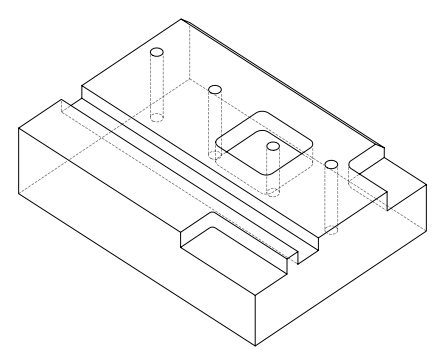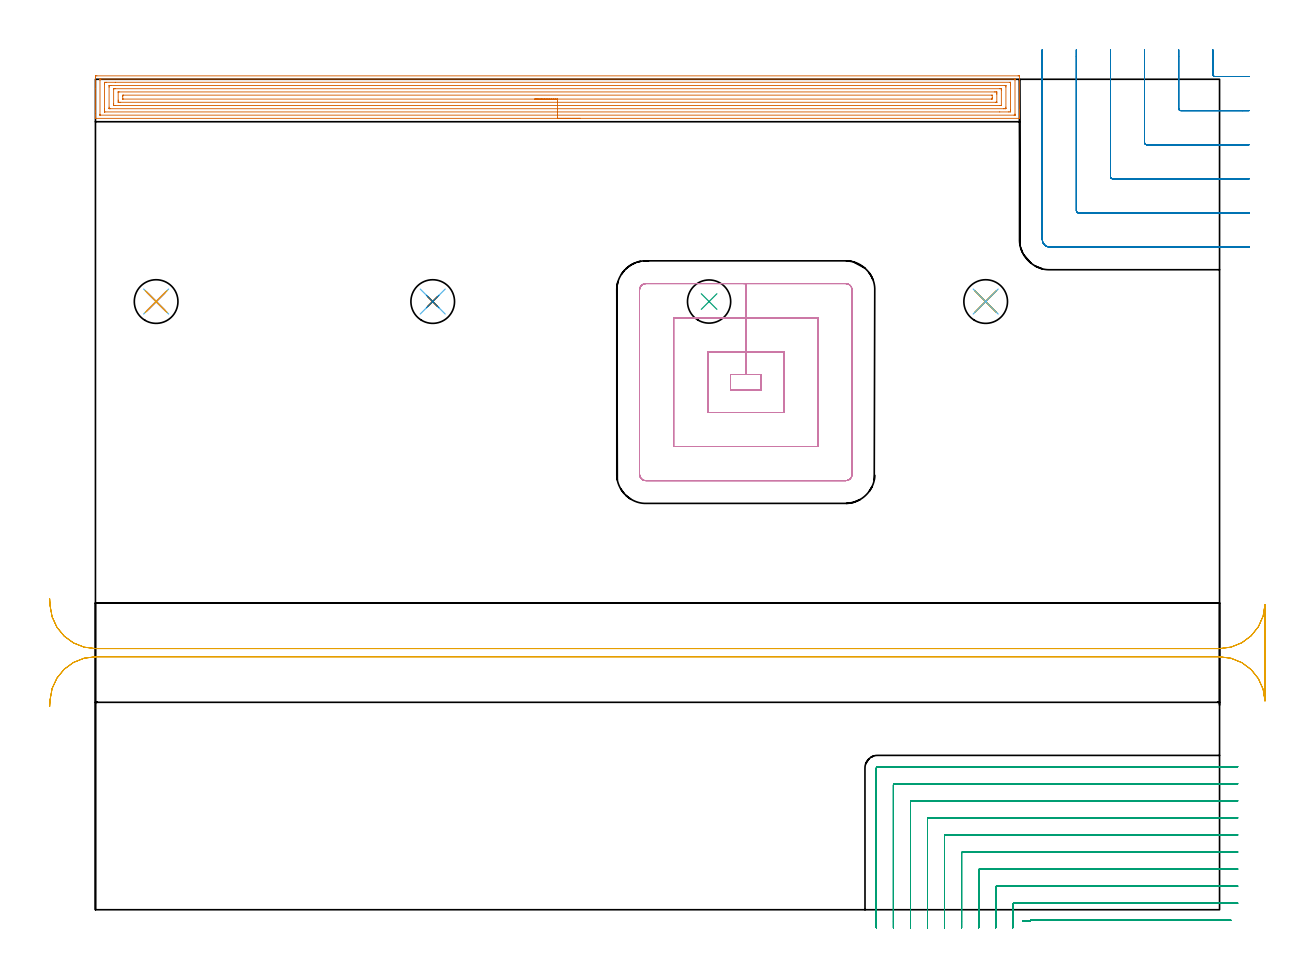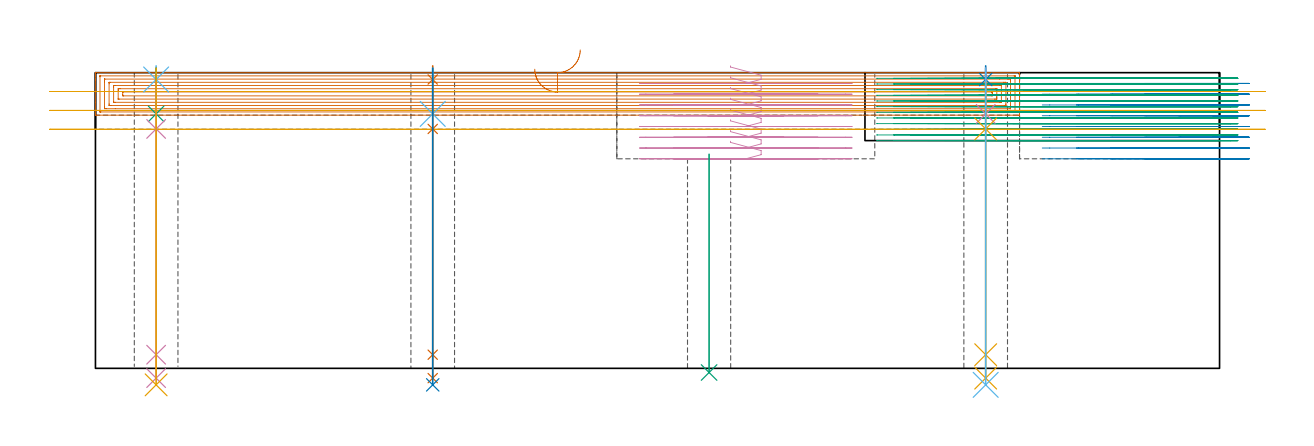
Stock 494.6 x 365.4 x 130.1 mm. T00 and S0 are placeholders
(PLAN: 18 operations, 15 tool changes, 101.8 min)
(1 AREA_MILL | FG_CHAMFER_SURFACE | UGT0205_001 | 23.08 min | 72449 mm3)
(2 MILL_CORNER_NOTCH_RECTANGULAR | CORNER_NOTCH_RECTANGULAR | UGT0201_094 | Follow Part, ap 5, ae 75% | 11.05 min | 276715 mm3)
(3 MILL_CORNER_NOTCH_RECTANGULAR_1 | CORNER_NOTCH_RECTANGULAR_1 | NXT0201_013 | Follow Part, ap 2.5, ae 75% | 42.49 min | 316563 mm3)
(4 MILL_RECTANGULAR_POCKET | POCKET_RECTANGULAR_STRAIGHT | UGT0201_094 | Follow Part, ap 5, ae 75% | 13.76 min | 453732 mm3)
(5 MILL_RECTANGULAR_SLOT | SLOT_RECTANGULAR | UGT0201_019 | Follow Part, ap 10, ae 75% | 7.01 min | 537146 mm3)
(6 SPOT_DRILL | STEP1HOLE | NXT0321_9005460120000 | 0.05 min | 15 mm3)
(7 SPOT_DRILL_1 | STEP1HOLE_1 | NXT0321_9005460120000 | 0.05 min | 293 mm3)
(8 SPOT_DRILL_2 | STEP1HOLE_3 | NXT0321_9005460120000 | 0.05 min | 127 mm3)
(9 DRILL_BLIND_HOLE_INTO_CENTER | STEP1HOLE | NXT0301_092 | 0.08 min | 1708 mm3)
(10 GUN_DRILL_THROUGH_HOLE | STEP1HOLE | UGT0307_009 | 0.65 min | 12892 mm3)
(11 DRILL_TO_ENLARGE_THROUGH_HOLE | STEP1HOLE | UGT0301_259 | 0.56 min | 22893 mm3)
(12 DRILL_BLIND_HOLE_INTO_CENTER_1 | STEP1HOLE_1 | NXT0301_092 | 0.08 min | 1537 mm3)
(13 GUN_DRILL_THROUGH_HOLE_1 | STEP1HOLE_1 | UGT0307_009 | 0.65 min | 13030 mm3)
(14 DRILL_TO_ENLARGE_THROUGH_HOLE_1 | STEP1HOLE_1 | UGT0301_259 | 0.56 min | 22901 mm3)
(15 INDEXABLE_INSERT_DRILL_THROUGH_HOLE_FROM_SOLID | STEP1HOLE_2 | NXT0302_009 | 0.39 min | 26020 mm3)
(16 DRILL_BLIND_HOLE_INTO_CENTER_2 | STEP1HOLE_3 | NXT0301_092 | 0.08 min | 1685 mm3)
(17 GUN_DRILL_THROUGH_HOLE_2 | STEP1HOLE_3 | UGT0307_009 | 0.65 min | 12806 mm3)
(18 DRILL_TO_ENLARGE_THROUGH_HOLE_2 | STEP1HOLE_3 | UGT0301_259 | 0.56 min | 22972 mm3)
(TOOL UGT0205_001 | Chamfer Mill 20 x 3 x 45 deg. | D20 FL50 Z2)
(TOOL UGT0201_094 | End mill 20 mm | D20 FL38 Z4)
(TOOL NXT0201_013 | ENDMILL 10mm | D10 FL30 Z4)
(TOOL UGT0201_019 | End mill 40 mm | D40 FL63 Z6)
(TOOL NXT0321_9005460120000 | NC Spot Drill, 142deg, 12mm, Carbide, Uncoated | D12 PA142 FL30 Z2)
(TOOL NXT0301_092 | Carbide Drill 12.1mm [860.1-1210-061A1-MM 2214] | D12.1 PA140 FL77 Z2)
(TOOL UGT0307_009 | Gun Drill 12 mm | D12 PA130 FL24 Z1)
(TOOL UGT0301_259 | Twist Drill 19.2 mm | D19.2 PA118 FL140 Z2)
(TOOL NXT0302_009 | Index. Insert Drill 19mm [880-D1900L25-05] | D19 PA176 FL95 Z2)
(OP 1 AREA_MILL)
G17 G21 G94 G90
T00 M6
G54
G17 G0 G90 X213.3 Y348.2 S1061 M3
G43 Z140.1 H0
G94 G1 X213.262 Z139.228 F250.
X213.148 Z138.363
X212.959 Z137.512
X212.697 Z136.68
X212.363 Z135.874
X211.96 Z135.1
X211.492 Z134.364
X210.96 Z133.672
X210.371 Z133.029
X209.728 Z132.439
X209.036 Z131.908
X208.3 Z131.44
X207.526 Z131.037
X206.72 Z130.703
X205.888 Z130.441
X205.036 Z130.252
X204.172 Z130.138
X203.3 Z130.1
X0.165
X0.008 Y348.203 Z130.088
X0. Y348.221 Z130.069
Y348.57 Z129.729
Y348.93 Z129.369
Y349.585 Z128.71
Y350.798 Z127.499
Y351.355 Z126.939
Y361.254 Z117.044
Y366.121 Z112.176
X0.003 Y366.4 Z111.898
X0.009 Y366.892 Z111.406
X0.112 Y366.895 Z111.403
X0.612 Y366.9 Z111.4
X405.988
X406.38 Y366.896 Z111.402
X406.59 Y366.892 Z111.406
X406.6 Y366.678 Z111.619
Y351.962 Z126.334
Y351.355 Z126.939
Y350.798 Z127.499
Y350.47 Z127.826
Y349.913 Z128.383
Y349.585 Z128.71
Y348.93 Z129.369
Y348.57 Z129.729
Y348.221 Z130.069
X406.592 Y348.203 Z130.088
X406.435 Y348.2 Z130.1
X203.3
Y349.614 Z128.686
X2.176 Y349.615 Z128.685
X2.079 Y349.616 Z128.684
X2.032 Y349.619 Z128.681
X2.015 Y349.621 Z128.679
X2.01 Y349.631 Z128.669
X2.006 Y349.74 Z128.56
X2.001 Y349.979 Z128.321
Y365.023 Z113.277
X2.006 Y365.417 Z112.883
X2.01 Y365.469 Z112.831
X2.014 Y365.48 Z112.82
X2.021 Y365.482 Z112.818
X2.074 Y365.484 Z112.816
X2.182 Y365.485 Z112.815
X2.397 Y365.486 Z112.814
X404.424 Y365.485 Z112.815
X404.521 Y365.484 Z112.816
X404.568 Y365.481 Z112.819
X404.585 Y365.479 Z112.821
X404.59 Y365.469 Z112.831
X404.594 Y365.36 Z112.94
X404.599 Y365.121 Z113.179
Y350.077 Z128.223
X404.594 Y349.683 Z128.617
X404.59 Y349.631 Z128.669
X404.586 Y349.62 Z128.68
X404.579 Y349.619 Z128.681
X404.526 Y349.616 Z128.684
X404.418 Y349.615 Z128.685
X404.202 Y349.614 Z128.686
X203.3
Y351.028 Z127.272
X4.183 Y351.029 Z127.271
X4.073 Y351.03 Z127.27
X4.034 Y351.033 Z127.267
X4.018 Y351.034 Z127.266
X4.01 Y351.054 Z127.246
X4.005 Y351.174 Z127.126
X4.002 Y351.355 Z126.945
X4. Y351.537 Z126.763
Y352.24 Z126.06
Y363.041 Z115.259
X4.005 Y363.745 Z114.555
X4.009 Y363.918 Z114.382
X4.028 Y364.065 Z114.235
X4.183 Y364.066 Z114.234
X4.747 Y364.071 Z114.229
X8.737 Y364.072 Z114.228
X402.417 Y364.071 Z114.229
X402.527 Y364.07 Z114.23
X402.566 Y364.067 Z114.233
X402.582 Y364.066 Z114.234
X402.59 Y364.046 Z114.254
X402.595 Y363.926 Z114.374
X402.598 Y363.745 Z114.555
X402.6 Y363.563 Z114.737
Y362.86 Z115.44
Y352.059 Z126.241
X402.595 Y351.355 Z126.945
X402.591 Y351.183 Z127.117
X402.572 Y351.035 Z127.265
X402.417 Y351.034 Z127.266
X401.853 Y351.03 Z127.27
X397.872 Y351.028 Z127.272
X203.3
Y352.443 Z125.857
X6.658
X6.107 Y352.445 Z125.855
X6.049 Y352.446 Z125.854
X6.015 Y352.449 Z125.851
X6.01 Y352.489 Z125.811
X6.005 Y352.69 Z125.61
X6. Y353.095 Z125.205
Y361.975 Z116.325
X6.005 Y362.402 Z115.898
X6.01 Y362.615 Z115.685
X6.022 Y362.651 Z115.649
X6.075 Y362.653 Z115.647
X6.175 Y362.656 Z115.644
X6.862 Y362.657 Z115.643
X7.066
X399.942
X400.493 Y362.655 Z115.645
X400.551 Y362.654 Z115.646
X400.585 Y362.651 Z115.649
X400.59 Y362.611 Z115.689
X400.595 Y362.41 Z115.89
X400.6 Y362.005 Z116.295
Y353.125 Z125.175
X400.594 Y352.698 Z125.602
X400.59 Y352.485 Z125.815
X400.578 Y352.449 Z125.851
X400.525 Y352.447 Z125.853
X400.425 Y352.444 Z125.856
X399.738 Y352.443 Z125.857
X399.534
X203.3
Y353.857 Z124.443
X8.648
X8.493 Y353.858 Z124.442
X8.184 Y353.864 Z124.436
X8.009 Y353.869 Z124.431
X8.006 Y353.919 Z124.381
X8.003 Y354.01 Z124.29
X8. Y354.652 Z123.648
Y361.17 Z117.13
X8.001 Y361.21 Z117.09
X8.005 Y361.229 Z117.071
X8.008 Y361.234 Z117.066
X8.03 Y361.236 Z117.064
X8.338 Y361.242 Z117.058
X8.493 Y361.243 Z117.057
X8.648
X397.952
X398.107 Y361.242 Z117.058
X398.416 Y361.236 Z117.064
X398.591 Y361.231 Z117.069
X398.594 Y361.181 Z117.119
X398.597 Y361.09 Z117.21
X398.6 Y360.448 Z117.852
Y353.93 Z124.37
X398.598 Y353.89 Z124.41
X398.595 Y353.871 Z124.429
X398.592 Y353.866 Z124.434
X398.57 Y353.864 Z124.436
X398.262 Y353.858 Z124.442
X398.107 Y353.857 Z124.443
X397.952
X203.3
Y355.271 Z123.029
X10.947 Y355.272 Z123.028
X10.434 Y355.274 Z123.026
X10.047 Y355.278 Z123.022
X10.01 Y355.282 Z123.018
X10.004 Y355.321 Z122.979
X10.001 Y355.78 Z122.52
X10. Y356.21 Z122.09
X10.002 Y359.748 Z118.552
X10.007 Y359.81 Z118.49
X10.01 Y359.823 Z118.477
X10.018 Y359.825 Z118.475
X10.049 Y359.827 Z118.473
X10.177 Y359.828 Z118.472
X10.434 Y359.829 Z118.471
X395.653
X396.166 Y359.826 Z118.474
X396.553 Y359.822 Z118.478
X396.59 Y359.818 Z118.482
X396.596 Y359.779 Z118.521
X396.599 Y359.32 Z118.98
X396.6 Y358.89 Z119.41
X396.598 Y355.352 Z122.948
X396.593 Y355.29 Z123.01
X396.59 Y355.277 Z123.023
X396.582 Y355.275 Z123.025
X396.551 Y355.273 Z123.027
X396.423 Y355.272 Z123.028
X396.166 Y355.271 Z123.029
X203.3
Y356.685 Z121.615
X12.199 Y356.686 Z121.614
X12.022 Y356.692 Z121.608
X12.004 Y356.748 Z121.552
X12.001 Y356.769 Z121.531
X12. Y357.767 Z120.533
X12.003 Y357.985 Z120.315
X12.011 Y358.408 Z119.892
X12.219 Y358.414 Z119.886
X12.24 Y358.415 Z119.885
X394.401 Y358.414 Z119.886
X394.578 Y358.408 Z119.892
X394.596 Y358.352 Z119.948
X394.599 Y358.331 Z119.969
X394.6 Y357.333 Z120.967
X394.597 Y357.115 Z121.185
X394.589 Y356.692 Z121.608
X394.381 Y356.686 Z121.614
X394.36 Y356.685 Z121.615
X203.3
X202.428 Z121.653
X201.564 Z121.767
X200.712 Z121.955
X199.88 Z122.218
X199.074 Z122.552
X198.3 Z122.954
X197.564 Z123.423
X196.872 Z123.954
X196.229 Z124.544
X195.64 Z125.187
X195.108 Z125.879
X194.64 Z126.615
X194.237 Z127.388
X193.903 Z128.194
X193.641 Z129.026
X193.452 Z129.878
X193.338 Z130.743
X193.3 Z131.615
G0 Z140.1
M5
M2
(OP 2 MILL_CORNER_NOTCH_RECTANGULAR)
G17 G21 G94 G90
T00 M6
G54
G17 G0 G90 X491.6 Y378.4 S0 M3
G43 Z140.1 H0
Z125.362
G94 G1 Y375.4 F250.
Y367.594 F500.
G3 X492.594 Y366.6 R1.
G1 X504.528
X507.528 F250.
G0 Z140.1
X476.6 Y378.4
Z125.362
G1 Y375.4
Y352.594 F500.
G3 X477.594 Y351.6 R1.
G1 X504.6
X507.6 F250.
G0 Z140.1
X461.6 Y378.4
Z125.362
G1 Y375.4
Y337.594 F500.
G3 X462.594 Y336.6 R1.
G1 X504.6
X507.6 F250.
G0 Z140.1
X446.6 Y378.4
Z125.362
G1 Y375.4
Y322.595 F500.
G3 X447.595 Y321.6 R1.
G1 X504.6
X507.6 F250.
G0 Z140.1
X431.6 Y378.4
Z125.362
G1 Y375.4
Y307.595 F500.
G3 X432.595 Y306.6 R1.
G1 X504.6
X507.6 F250.
G0 Z140.1
X416.6 Y378.4
Z125.362
G1 Y375.4
Y294.9 F500.
G3 X419.9 Y291.6 R3.3
G1 X504.6
X507.6 F250.
G0 Z140.1
X491.6 Y378.4
Z120.625
G1 Y375.4
Y367.594 F500.
G3 X492.594 Y366.6 R1.
G1 X504.528
X507.528 F250.
G0 Z140.1
X476.6 Y378.4
Z120.625
G1 Y375.4
Y352.594 F500.
G3 X477.594 Y351.6 R1.
G1 X504.6
X507.6 F250.
G0 Z140.1
X461.6 Y378.4
Z120.625
G1 Y375.4
Y337.594 F500.
G3 X462.594 Y336.6 R1.
G1 X504.6
X507.6 F250.
G0 Z140.1
X446.6 Y378.4
Z120.625
G1 Y375.4
Y322.595 F500.
G3 X447.595 Y321.6 R1.
G1 X504.6
X507.6 F250.
G0 Z140.1
X431.6 Y378.4
Z120.625
G1 Y375.4
Y307.595 F500.
G3 X432.595 Y306.6 R1.
G1 X504.6
X507.6 F250.
G0 Z140.1
X416.6 Y378.4
Z120.625
G1 Y375.4
Y294.9 F500.
G3 X419.9 Y291.6 R3.3
G1 X504.6
X507.6 F250.
G0 Z140.1
X491.6 Y378.4
Z115.887
G1 Y375.4
Y367.594 F500.
G3 X492.594 Y366.6 R1.
G1 X504.528
X507.528 F250.
G0 Z140.1
X476.6 Y378.4
Z115.887
G1 Y375.4
Y352.594 F500.
G3 X477.594 Y351.6 R1.
G1 X504.6
X507.6 F250.
G0 Z140.1
X461.6 Y378.4
Z115.887
G1 Y375.4
Y337.594 F500.
G3 X462.594 Y336.6 R1.
G1 X504.6
X507.6 F250.
G0 Z140.1
X446.6 Y378.4
Z115.887
G1 Y375.4
Y322.595 F500.
G3 X447.595 Y321.6 R1.
G1 X504.6
X507.6 F250.
G0 Z140.1
X431.6 Y378.4
Z115.887
G1 Y375.4
Y307.595 F500.
G3 X432.595 Y306.6 R1.
G1 X504.6
X507.6 F250.
G0 Z140.1
X416.6 Y378.4
Z115.887
G1 Y375.4
Y294.9 F500.
G3 X419.9 Y291.6 R3.3
G1 X504.6
X507.6 F250.
G0 Z140.1
X491.6 Y378.4
Z111.15
G1 Y375.4
Y367.593 F500.
G3 X492.593 Y366.6 R1.
G1 X504.528
X507.528 F250.
G0 Z140.1
X476.6 Y378.4
Z111.15
G1 Y375.4
Y352.594 F500.
G3 X477.594 Y351.6 R1.
G1 X504.6
X507.6 F250.
G0 Z140.1
X461.6 Y378.4
Z111.15
G1 Y375.4
Y337.594 F500.
G3 X462.594 Y336.6 R1.
G1 X504.6
X507.6 F250.
G0 Z140.1
X446.6 Y378.4
Z111.15
G1 Y375.4
Y322.595 F500.
G3 X447.595 Y321.6 R1.
G1 X504.6
X507.6 F250.
G0 Z140.1
X431.6 Y378.4
Z111.15
G1 Y375.4
Y307.595 F500.
G3 X432.595 Y306.6 R1.
G1 X504.6
X507.6 F250.
G0 Z140.1
X416.6 Y378.4
Z111.15
G1 Y375.4
Y294.9 F500.
G3 X419.9 Y291.6 R3.3
G1 X504.6
X507.6 F250.
G0 Z140.1
X491.6 Y378.4
Z106.412
G1 Y375.4
Y367.593 F500.
G3 X492.593 Y366.6 R1.
G1 X504.528
X507.528 F250.
G0 Z140.1
X476.6 Y378.4
Z106.412
G1 Y375.4
Y352.594 F500.
G3 X477.594 Y351.6 R1.
G1 X504.6
X507.6 F250.
G0 Z140.1
X461.6 Y378.4
Z106.412
G1 Y375.4
Y337.594 F500.
G3 X462.594 Y336.6 R1.
G1 X504.6
X507.6 F250.
G0 Z140.1
X446.6 Y378.4
Z106.412
G1 Y375.4
Y322.595 F500.
G3 X447.595 Y321.6 R1.
G1 X504.6
X507.6 F250.
G0 Z140.1
X431.6 Y378.4
Z106.412
G1 Y375.4
Y307.595 F500.
G3 X432.595 Y306.6 R1.
G1 X504.6
X507.6 F250.
G0 Z140.1
X416.6 Y378.4
Z106.412
G1 Y375.4
Y294.9 F500.
G3 X419.9 Y291.6 R3.3
G1 X504.6
X507.6 F250.
G0 Z140.1
X491.6 Y378.4
Z101.675
G1 Y375.4
Y367.593 F500.
G3 X492.593 Y366.6 R1.
G1 X504.528
X507.528 F250.
G0 Z140.1
X476.6 Y378.4
Z101.675
G1 Y375.4
Y352.594 F500.
G3 X477.594 Y351.6 R1.
G1 X504.6
X507.6 F250.
G0 Z140.1
X461.6 Y378.4
Z101.675
G1 Y375.4
Y337.594 F500.
G3 X462.594 Y336.6 R1.
G1 X504.6
X507.6 F250.
G0 Z140.1
X446.6 Y378.4
Z101.675
G1 Y375.4
Y322.595 F500.
G3 X447.595 Y321.6 R1.
G1 X504.6
X507.6 F250.
G0 Z140.1
X431.6 Y378.4
Z101.675
G1 Y375.4
Y307.595 F500.
G3 X432.595 Y306.6 R1.
G1 X504.6
X507.6 F250.
G0 Z140.1
X416.6 Y378.4
Z101.675
G1 Y375.4
Y294.9 F500.
G3 X419.9 Y291.6 R3.3
G1 X504.6
X507.6 F250.
G0 Z140.1
X491.6 Y378.4
Z96.937
G1 Y375.4
Y367.593 F500.
G3 X492.593 Y366.6 R1.
G1 X504.528
X507.528 F250.
G0 Z140.1
X476.6 Y378.4
Z96.937
G1 Y375.4
Y352.594 F500.
G3 X477.594 Y351.6 R1.
G1 X504.6
X507.6 F250.
G0 Z140.1
X461.6 Y378.4
Z96.937
G1 Y375.4
Y337.594 F500.
G3 X462.594 Y336.6 R1.
G1 X504.6
X507.6 F250.
G0 Z140.1
X446.6 Y378.4
Z96.937
G1 Y375.4
Y322.595 F500.
G3 X447.595 Y321.6 R1.
G1 X504.6
X507.6 F250.
G0 Z140.1
X431.6 Y378.4
Z96.937
G1 Y375.4
Y307.595 F500.
G3 X432.595 Y306.6 R1.
G1 X504.6
X507.6 F250.
G0 Z140.1
X416.6 Y378.4
Z96.937
G1 Y375.4
Y294.9 F500.
G3 X419.9 Y291.6 R3.3
G1 X504.6
X507.6 F250.
G0 Z140.1
X491.6 Y378.4
Z92.2
G1 Y375.4
Y367.593 F500.
G3 X492.593 Y366.6 R1.
G1 X504.528
X507.528 F250.
G0 Z140.1
X476.6 Y378.4
Z92.2
G1 Y375.4
Y352.594 F500.
G3 X477.594 Y351.6 R1.
G1 X504.6
X507.6 F250.
G0 Z140.1
X461.6 Y378.4
Z92.2
G1 Y375.4
Y337.594 F500.
G3 X462.594 Y336.6 R1.
G1 X504.6
X507.6 F250.
G0 Z140.1
X446.6 Y378.4
Z92.2
G1 Y375.4
Y322.595 F500.
G3 X447.595 Y321.6 R1.
G1 X504.6
X507.6 F250.
G0 Z140.1
X431.6 Y378.4
Z92.2
G1 Y375.4
Y307.595 F500.
G3 X432.595 Y306.6 R1.
G1 X504.6
X507.6 F250.
G0 Z140.1
X416.6 Y378.4
Z92.2
G1 Y375.4
Y294.9 F500.
G3 X419.9 Y291.6 R3.3
G1 X504.6
X507.6 F250.
G0 Z140.1
M5
M2
(OP 3 MILL_CORNER_NOTCH_RECTANGULAR_1)
G17 G21 G94 G90
T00 M6
G54
G17 G0 G90 X499.56 Y-4.6 S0 M3
G43 Z140.1 H0
Z127.608
G94 G1 X496.56 F250.
X411.594 F500.
G3 X411.11 Y-5. R0.5
G1 X408.11 F250.
G0 Z140.1
X502.6 Y2.9
Z127.608
G1 X499.6
X404.094 F500.
G3 X403.6 Y2.406 R0.5
G1 Y-5.
Y-8. F250.
G0 Z140.1
X502.6 Y10.4
Z127.608
G1 X499.6
X396.595 F500.
G3 X396.1 Y9.905 R0.5
G1 Y-5.
Y-8. F250.
G0 Z140.1
X502.6 Y17.9
Z127.608
G1 X499.6
X389.095 F500.
G3 X388.6 Y17.405 R0.5
G1 Y-5.
Y-8. F250.
G0 Z140.1
X502.6 Y25.4
Z127.608
G1 X499.6
X381.595 F500.
G3 X381.1 Y24.905 R0.5
G1 Y-5.
Y-8. F250.
G0 Z140.1
X502.6 Y32.9
Z127.608
G1 X499.6
X374.096 F500.
G3 X373.6 Y32.404 R0.5
G1 Y-5.
Y-8. F250.
G0 Z140.1
X502.6 Y40.4
Z127.608
G1 X499.6
X366.596 F500.
G3 X366.1 Y39.904 R0.5
G1 Y-5.
Y-8. F250.
G0 Z140.1
X502.6 Y47.9
Z127.608
G1 X499.6
X359.096 F500.
G3 X358.6 Y47.404 R0.5
G1 Y-5.
Y-8. F250.
G0 Z140.1
X502.6 Y55.4
Z127.608
G1 X499.6
X351.596 F500.
G3 X351.1 Y54.904 R0.5
G1 Y-5.
Y-8. F250.
G0 Z140.1
X502.6 Y62.9
Z127.608
G1 X499.6
X344.1 F500.
G3 X343.6 Y62.4 R0.5
G1 Y-5.
Y-8. F250.
G0 Z140.1
X499.56 Y-4.6
Z125.117
G1 X496.56
X411.594 F500.
G3 X411.11 Y-5. R0.5
G1 X408.11 F250.
G0 Z140.1
X502.6 Y2.9
Z125.117
G1 X499.6
X404.094 F500.
G3 X403.6 Y2.406 R0.5
G1 Y-5.
Y-8. F250.
G0 Z140.1
X502.6 Y10.4
Z125.117
G1 X499.6
X396.595 F500.
G3 X396.1 Y9.905 R0.5
G1 Y-5.
Y-8. F250.
G0 Z140.1
X502.6 Y17.9
Z125.117
G1 X499.6
X389.095 F500.
G3 X388.6 Y17.405 R0.5
G1 Y-5.
Y-8. F250.
G0 Z140.1
X502.6 Y25.4
Z125.117
G1 X499.6
X381.595 F500.
G3 X381.1 Y24.905 R0.5
G1 Y-5.
Y-8. F250.
G0 Z140.1
X502.6 Y32.9
Z125.117
G1 X499.6
X374.096 F500.
G3 X373.6 Y32.404 R0.5
G1 Y-5.
Y-8. F250.
G0 Z140.1
X502.6 Y40.4
Z125.117
G1 X499.6
X366.596 F500.
G3 X366.1 Y39.904 R0.5
G1 Y-5.
Y-8. F250.
G0 Z140.1
X502.6 Y47.9
Z125.117
G1 X499.6
X359.096 F500.
G3 X358.6 Y47.404 R0.5
G1 Y-5.
Y-8. F250.
G0 Z140.1
X502.6 Y55.4
Z125.117
G1 X499.6
X351.596 F500.
G3 X351.1 Y54.904 R0.5
G1 Y-5.
Y-8. F250.
G0 Z140.1
X502.6 Y62.9
Z125.117
G1 X499.6
X344.1 F500.
G3 X343.6 Y62.4 R0.5
G1 Y-5.
Y-8. F250.
G0 Z140.1
X499.56 Y-4.6
Z122.625
G1 X496.56
X411.594 F500.
G3 X411.11 Y-5. R0.5
G1 X408.11 F250.
G0 Z140.1
X502.6 Y2.9
Z122.625
G1 X499.6
X404.094 F500.
G3 X403.6 Y2.405 R0.5
G1 Y-5.
Y-8. F250.
G0 Z140.1
X502.6 Y10.4
Z122.625
G1 X499.6
X396.595 F500.
G3 X396.1 Y9.905 R0.5
G1 Y-5.
Y-8. F250.
G0 Z140.1
X502.6 Y17.9
Z122.625
G1 X499.6
X389.095 F500.
G3 X388.6 Y17.405 R0.5
G1 Y-5.
Y-8. F250.
G0 Z140.1
X502.6 Y25.4
Z122.625
G1 X499.6
X381.595 F500.
G3 X381.1 Y24.905 R0.5
G1 Y-5.
Y-8. F250.
G0 Z140.1
X502.6 Y32.9
Z122.625
G1 X499.6
X374.096 F500.
G3 X373.6 Y32.404 R0.5
G1 Y-5.
Y-8. F250.
G0 Z140.1
X502.6 Y40.4
Z122.625
G1 X499.6
X366.596 F500.
G3 X366.1 Y39.904 R0.5
G1 Y-5.
Y-8. F250.
G0 Z140.1
X502.6 Y47.9
Z122.625
G1 X499.6
X359.096 F500.
G3 X358.6 Y47.404 R0.5
G1 Y-5.
Y-8. F250.
G0 Z140.1
X502.6 Y55.4
Z122.625
G1 X499.6
X351.596 F500.
G3 X351.1 Y54.904 R0.5
G1 Y-5.
Y-8. F250.
G0 Z140.1
X502.6 Y62.9
Z122.625
G1 X499.6
X344.1 F500.
G3 X343.6 Y62.4 R0.5
G1 Y-5.
Y-8. F250.
G0 Z140.1
X499.56 Y-4.6
Z120.133
G1 X496.56
X411.594 F500.
G3 X411.11 Y-5. R0.5
G1 X408.11 F250.
G0 Z140.1
X502.6 Y2.9
Z120.133
G1 X499.6
X404.095 F500.
G3 X403.6 Y2.405 R0.5
G1 Y-5.
Y-8. F250.
G0 Z140.1
X502.6 Y10.4
Z120.133
G1 X499.6
X396.595 F500.
G3 X396.1 Y9.905 R0.5
G1 Y-5.
Y-8. F250.
G0 Z140.1
X502.6 Y17.9
Z120.133
G1 X499.6
X389.095 F500.
G3 X388.6 Y17.405 R0.5
G1 Y-5.
Y-8. F250.
G0 Z140.1
X502.6 Y25.4
Z120.133
G1 X499.6
X381.595 F500.
G3 X381.1 Y24.905 R0.5
G1 Y-5.
Y-8. F250.
G0 Z140.1
X502.6 Y32.9
Z120.133
G1 X499.6
X374.096 F500.
G3 X373.6 Y32.404 R0.5
G1 Y-5.
Y-8. F250.
G0 Z140.1
X502.6 Y40.4
Z120.133
G1 X499.6
X366.596 F500.
G3 X366.1 Y39.904 R0.5
G1 Y-5.
Y-8. F250.
G0 Z140.1
X502.6 Y47.9
Z120.133
G1 X499.6
X359.096 F500.
G3 X358.6 Y47.404 R0.5
G1 Y-5.
Y-8. F250.
G0 Z140.1
X502.6 Y55.4
Z120.133
G1 X499.6
X351.596 F500.
G3 X351.1 Y54.904 R0.5
G1 Y-5.
Y-8. F250.
G0 Z140.1
X502.6 Y62.9
Z120.133
G1 X499.6
X344.1 F500.
G3 X343.6 Y62.4 R0.5
G1 Y-5.
Y-8. F250.
G0 Z140.1
X499.56 Y-4.6
Z117.642
G1 X496.56
X411.594 F500.
G3 X411.11 Y-5. R0.5
G1 X408.11 F250.
G0 Z140.1
X502.6 Y2.9
Z117.642
G1 X499.6
X404.095 F500.
G3 X403.6 Y2.405 R0.5
G1 Y-5.
Y-8. F250.
G0 Z140.1
X502.6 Y10.4
Z117.642
G1 X499.6
X396.595 F500.
G3 X396.1 Y9.905 R0.5
G1 Y-5.
Y-8. F250.
G0 Z140.1
X502.6 Y17.9
Z117.642
G1 X499.6
X389.095 F500.
G3 X388.6 Y17.405 R0.5
G1 Y-5.
Y-8. F250.
G0 Z140.1
X502.6 Y25.4
Z117.642
G1 X499.6
X381.595 F500.
G3 X381.1 Y24.905 R0.5
G1 Y-5.
Y-8. F250.
G0 Z140.1
X502.6 Y32.9
Z117.642
G1 X499.6
X374.096 F500.
G3 X373.6 Y32.404 R0.5
G1 Y-5.
Y-8. F250.
G0 Z140.1
X502.6 Y40.4
Z117.642
G1 X499.6
X366.596 F500.
G3 X366.1 Y39.904 R0.5
G1 Y-5.
Y-8. F250.
G0 Z140.1
X502.6 Y47.9
Z117.642
G1 X499.6
X359.096 F500.
G3 X358.6 Y47.404 R0.5
G1 Y-5.
Y-8. F250.
G0 Z140.1
X502.6 Y55.4
Z117.642
G1 X499.6
X351.596 F500.
G3 X351.1 Y54.904 R0.5
G1 Y-5.
Y-8. F250.
G0 Z140.1
X502.6 Y62.9
Z117.642
G1 X499.6
X344.1 F500.
G3 X343.6 Y62.4 R0.5
G1 Y-5.
Y-8. F250.
G0 Z140.1
X499.56 Y-4.6
Z115.15
G1 X496.56
X411.594 F500.
G3 X411.11 Y-5. R0.5
G1 X408.11 F250.
G0 Z140.1
X502.6 Y2.9
Z115.15
G1 X499.6
X404.095 F500.
G3 X403.6 Y2.405 R0.5
G1 Y-5.
Y-8. F250.
G0 Z140.1
X502.6 Y10.4
Z115.15
G1 X499.6
X396.595 F500.
G3 X396.1 Y9.905 R0.5
G1 Y-5.
Y-8. F250.
G0 Z140.1
X502.6 Y17.9
Z115.15
G1 X499.6
X389.095 F500.
G3 X388.6 Y17.405 R0.5
G1 Y-5.
Y-8. F250.
G0 Z140.1
X502.6 Y25.4
Z115.15
G1 X499.6
X381.595 F500.
G3 X381.1 Y24.905 R0.5
G1 Y-5.
Y-8. F250.
G0 Z140.1
X502.6 Y32.9
Z115.15
G1 X499.6
X374.096 F500.
G3 X373.6 Y32.404 R0.5
G1 Y-5.
Y-8. F250.
G0 Z140.1
X502.6 Y40.4
Z115.15
G1 X499.6
X366.596 F500.
G3 X366.1 Y39.904 R0.5
G1 Y-5.
Y-8. F250.
G0 Z140.1
X502.6 Y47.9
Z115.15
G1 X499.6
X359.096 F500.
G3 X358.6 Y47.404 R0.5
G1 Y-5.
Y-8. F250.
G0 Z140.1
X502.6 Y55.4
Z115.15
G1 X499.6
X351.596 F500.
G3 X351.1 Y54.904 R0.5
G1 Y-5.
Y-8. F250.
G0 Z140.1
X502.6 Y62.9
Z115.15
G1 X499.6
X344.1 F500.
G3 X343.6 Y62.4 R0.5
G1 Y-5.
Y-8. F250.
G0 Z140.1
X499.56 Y-4.6
Z112.658
G1 X496.56
X411.594 F500.
G3 X411.11 Y-5. R0.5
G1 X408.11 F250.
G0 Z140.1
X502.6 Y2.9
Z112.658
G1 X499.6
X404.095 F500.
G3 X403.6 Y2.405 R0.5
G1 Y-5.
Y-8. F250.
G0 Z140.1
X502.6 Y10.4
Z112.658
G1 X499.6
X396.595 F500.
G3 X396.1 Y9.905 R0.5
G1 Y-5.
Y-8. F250.
G0 Z140.1
X502.6 Y17.9
Z112.658
G1 X499.6
X389.095 F500.
G3 X388.6 Y17.405 R0.5
G1 Y-5.
Y-8. F250.
G0 Z140.1
X502.6 Y25.4
Z112.658
G1 X499.6
X381.595 F500.
G3 X381.1 Y24.905 R0.5
G1 Y-5.
Y-8. F250.
G0 Z140.1
X502.6 Y32.9
Z112.658
G1 X499.6
X374.096 F500.
G3 X373.6 Y32.404 R0.5
G1 Y-5.
Y-8. F250.
G0 Z140.1
X502.6 Y40.4
Z112.658
G1 X499.6
X366.596 F500.
G3 X366.1 Y39.904 R0.5
G1 Y-5.
Y-8. F250.
G0 Z140.1
X502.6 Y47.9
Z112.658
G1 X499.6
X359.096 F500.
G3 X358.6 Y47.404 R0.5
G1 Y-5.
Y-8. F250.
G0 Z140.1
X502.6 Y55.4
Z112.658
G1 X499.6
X351.596 F500.
G3 X351.1 Y54.904 R0.5
G1 Y-5.
Y-8. F250.
G0 Z140.1
X502.6 Y62.9
Z112.658
G1 X499.6
X344.1 F500.
G3 X343.6 Y62.4 R0.5
G1 Y-5.
Y-8. F250.
G0 Z140.1
X499.56 Y-4.6
Z110.167
G1 X496.56
X411.594 F500.
G3 X411.11 Y-5. R0.5
G1 X408.11 F250.
G0 Z140.1
X502.6 Y2.9
Z110.167
G1 X499.6
X404.095 F500.
G3 X403.6 Y2.406 R0.5
G1 Y-5.
Y-8. F250.
G0 Z140.1
X502.6 Y10.4
Z110.167
G1 X499.6
X396.595 F500.
G3 X396.1 Y9.905 R0.5
G1 Y-5.
Y-8. F250.
G0 Z140.1
X502.6 Y17.9
Z110.167
G1 X499.6
X389.095 F500.
G3 X388.6 Y17.405 R0.5
G1 Y-5.
Y-8. F250.
G0 Z140.1
X502.6 Y25.4
Z110.167
G1 X499.6
X381.595 F500.
G3 X381.1 Y24.905 R0.5
G1 Y-5.
Y-8. F250.
G0 Z140.1
X502.6 Y32.9
Z110.167
G1 X499.6
X374.096 F500.
G3 X373.6 Y32.404 R0.5
G1 Y-5.
Y-8. F250.
G0 Z140.1
X502.6 Y40.4
Z110.167
G1 X499.6
X366.596 F500.
G3 X366.1 Y39.904 R0.5
G1 Y-5.
Y-8. F250.
G0 Z140.1
X502.6 Y47.9
Z110.167
G1 X499.6
X359.096 F500.
G3 X358.6 Y47.404 R0.5
G1 Y-5.
Y-8. F250.
G0 Z140.1
X502.6 Y55.4
Z110.167
G1 X499.6
X351.596 F500.
G3 X351.1 Y54.904 R0.5
G1 Y-5.
Y-8. F250.
G0 Z140.1
X502.6 Y62.9
Z110.167
G1 X499.6
X344.1 F500.
G3 X343.6 Y62.4 R0.5
G1 Y-5.
Y-8. F250.
G0 Z140.1
X499.56 Y-4.6
Z107.675
G1 X496.56
X411.594 F500.
G3 X411.11 Y-5. R0.5
G1 X408.11 F250.
G0 Z140.1
X502.6 Y2.9
Z107.675
G1 X499.6
X404.095 F500.
G3 X403.6 Y2.406 R0.5
G1 Y-5.
Y-8. F250.
G0 Z140.1
X502.6 Y10.4
Z107.675
G1 X499.6
X396.595 F500.
G3 X396.1 Y9.905 R0.5
G1 Y-5.
Y-8. F250.
G0 Z140.1
X502.6 Y17.9
Z107.675
G1 X499.6
X389.095 F500.
G3 X388.6 Y17.405 R0.5
G1 Y-5.
Y-8. F250.
G0 Z140.1
X502.6 Y25.4
Z107.675
G1 X499.6
X381.595 F500.
G3 X381.1 Y24.905 R0.5
G1 Y-5.
Y-8. F250.
G0 Z140.1
X502.6 Y32.9
Z107.675
G1 X499.6
X374.096 F500.
G3 X373.6 Y32.404 R0.5
G1 Y-5.
Y-8. F250.
G0 Z140.1
X502.6 Y40.4
Z107.675
G1 X499.6
X366.596 F500.
G3 X366.1 Y39.904 R0.5
G1 Y-5.
Y-8. F250.
G0 Z140.1
X502.6 Y47.9
Z107.675
G1 X499.6
X359.096 F500.
G3 X358.6 Y47.404 R0.5
G1 Y-5.
Y-8. F250.
G0 Z140.1
X502.6 Y55.4
Z107.675
G1 X499.6
X351.596 F500.
G3 X351.1 Y54.904 R0.5
G1 Y-5.
Y-8. F250.
G0 Z140.1
X502.6 Y62.9
Z107.675
G1 X499.6
X344.1 F500.
G3 X343.6 Y62.4 R0.5
G1 Y-5.
Y-8. F250.
G0 Z140.1
X499.56 Y-4.6
Z105.183
G1 X496.56
X411.594 F500.
G3 X411.11 Y-5. R0.5
G1 X408.11 F250.
G0 Z140.1
X502.6 Y2.9
Z105.183
G1 X499.6
X404.095 F500.
G3 X403.6 Y2.406 R0.5
G1 Y-5.
Y-8. F250.
G0 Z140.1
X502.6 Y10.4
Z105.183
G1 X499.6
X396.595 F500.
G3 X396.1 Y9.905 R0.5
G1 Y-5.
Y-8. F250.
G0 Z140.1
X502.6 Y17.9
Z105.183
G1 X499.6
X389.095 F500.
G3 X388.6 Y17.405 R0.5
G1 Y-5.
Y-8. F250.
G0 Z140.1
X502.6 Y25.4
Z105.183
G1 X499.6
X381.595 F500.
G3 X381.1 Y24.905 R0.5
G1 Y-5.
Y-8. F250.
G0 Z140.1
X502.6 Y32.9
Z105.183
G1 X499.6
X374.096 F500.
G3 X373.6 Y32.404 R0.5
G1 Y-5.
Y-8. F250.
G0 Z140.1
X502.6 Y40.4
Z105.183
G1 X499.6
X366.596 F500.
G3 X366.1 Y39.904 R0.5
G1 Y-5.
Y-8. F250.
G0 Z140.1
X502.6 Y47.9
Z105.183
G1 X499.6
X359.096 F500.
G3 X358.6 Y47.404 R0.5
G1 Y-5.
Y-8. F250.
G0 Z140.1
X502.6 Y55.4
Z105.183
G1 X499.6
X351.596 F500.
G3 X351.1 Y54.904 R0.5
G1 Y-5.
Y-8. F250.
G0 Z140.1
X502.6 Y62.9
Z105.183
G1 X499.6
X344.1 F500.
G3 X343.6 Y62.4 R0.5
G1 Y-5.
Y-8. F250.
G0 Z140.1
X499.56 Y-4.6
Z102.692
G1 X496.56
X411.594 F500.
G3 X411.11 Y-5. R0.5
G1 X408.11 F250.
G0 Z140.1
X502.6 Y2.9
Z102.692
G1 X499.6
X404.095 F500.
G3 X403.6 Y2.406 R0.5
G1 Y-5.
Y-8. F250.
G0 Z140.1
X502.6 Y10.4
Z102.692
G1 X499.6
X396.595 F500.
G3 X396.1 Y9.905 R0.5
G1 Y-5.
Y-8. F250.
G0 Z140.1
X502.6 Y17.9
Z102.692
G1 X499.6
X389.095 F500.
G3 X388.6 Y17.405 R0.5
G1 Y-5.
Y-8. F250.
G0 Z140.1
X502.6 Y25.4
Z102.692
G1 X499.6
X381.595 F500.
G3 X381.1 Y24.905 R0.5
G1 Y-5.
Y-8. F250.
G0 Z140.1
X502.6 Y32.9
Z102.692
G1 X499.6
X374.096 F500.
G3 X373.6 Y32.404 R0.5
G1 Y-5.
Y-8. F250.
G0 Z140.1
X502.6 Y40.4
Z102.692
G1 X499.6
X366.596 F500.
G3 X366.1 Y39.904 R0.5
G1 Y-5.
Y-8. F250.
G0 Z140.1
X502.6 Y47.9
Z102.692
G1 X499.6
X359.096 F500.
G3 X358.6 Y47.404 R0.5
G1 Y-5.
Y-8. F250.
G0 Z140.1
X502.6 Y55.4
Z102.692
G1 X499.6
X351.596 F500.
G3 X351.1 Y54.904 R0.5
G1 Y-5.
Y-8. F250.
G0 Z140.1
X502.6 Y62.9
Z102.692
G1 X499.6
X344.1 F500.
G3 X343.6 Y62.4 R0.5
G1 Y-5.
Y-8. F250.
G0 Z140.1
X499.56 Y-4.6
Z100.2
G1 X496.56
X411.594 F500.
G3 X411.11 Y-5. R0.5
G1 X408.11 F250.
G0 Z140.1
X502.6 Y2.9
Z100.2
G1 X499.6
X404.095 F500.
G3 X403.6 Y2.406 R0.5
G1 Y-5.
Y-8. F250.
G0 Z140.1
X502.6 Y10.4
Z100.2
G1 X499.6
X396.595 F500.
G3 X396.1 Y9.905 R0.5
G1 Y-5.
Y-8. F250.
G0 Z140.1
X502.6 Y17.9
Z100.2
G1 X499.6
X389.095 F500.
G3 X388.6 Y17.405 R0.5
G1 Y-5.
Y-8. F250.
G0 Z140.1
X502.6 Y25.4
Z100.2
G1 X499.6
X381.595 F500.
G3 X381.1 Y24.905 R0.5
G1 Y-5.
Y-8. F250.
G0 Z140.1
X502.6 Y32.9
Z100.2
G1 X499.6
X374.096 F500.
G3 X373.6 Y32.404 R0.5
G1 Y-5.
Y-8. F250.
G0 Z140.1
X502.6 Y40.4
Z100.2
G1 X499.6
X366.596 F500.
G3 X366.1 Y39.904 R0.5
G1 Y-5.
Y-8. F250.
G0 Z140.1
X502.6 Y47.9
Z100.2
G1 X499.6
X359.096 F500.
G3 X358.6 Y47.404 R0.5
G1 Y-5.
Y-8. F250.
G0 Z140.1
X502.6 Y55.4
Z100.2
G1 X499.6
X351.596 F500.
G3 X351.1 Y54.904 R0.5
G1 Y-5.
Y-8. F250.
G0 Z140.1
X502.6 Y62.9
Z100.2
G1 X499.6
X344.1 F500.
G3 X343.6 Y62.4 R0.5
G1 Y-5.
Y-8. F250.
G0 Z140.1
M5
M2
(OP 4 MILL_RECTANGULAR_POCKET)
G17 G21 G94 G90
T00 M6
G54
G17 G0 G90 X279.4 Y230.727 S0 M3
G43 Z140.1 H0
Z133.1
G94 G1 Y228.8 Z132.584 F250.
X292.9 Z128.966
Y235.5 Z127.171
X286.15 Z125.362
X279.4 F500.
Y228.8
X292.9
Y235.5
X286.15
Y245.5
X269.4
Y218.8
X302.9
Y245.5
X286.15
Y260.5
X254.4
Y203.8
X317.9
Y260.5
X286.15
Y275.5
X242.2
G3 X239.4 Y272.7 R2.8
G1 Y191.6
G3 X242.2 Y188.8 R2.8
G1 X330.1
G3 X332.9 Y191.6 R2.8
G1 Y272.7
G3 X330.1 Y275.5 R2.8
G1 X286.15
X285.15
G0 X279.4 Y230.727 Z128.362
G1 Y228.8 Z127.846 F250.
X292.9 Z124.229
Y235.5 Z122.434
X286.15 Z120.625
X279.4 F500.
Y228.8
X292.9
Y235.5
X286.15
Y245.5
X269.4
Y218.8
X302.9
Y245.5
X286.15
Y260.5
X254.4
Y203.8
X317.9
Y260.5
X286.15
Y275.5
X242.2
G3 X239.4 Y272.7 R2.8
G1 Y191.6
G3 X242.2 Y188.8 R2.8
G1 X330.1
G3 X332.9 Y191.6 R2.8
G1 Y272.7
G3 X330.1 Y275.5 R2.8
G1 X286.15
X285.15
G0 X279.4 Y230.727 Z123.625
G1 Y228.8 Z123.109 F250.
X292.9 Z119.491
Y235.5 Z117.696
X286.15 Z115.887
X279.4 F500.
Y228.8
X292.9
Y235.5
X286.15
Y245.5
X269.4
Y218.8
X302.9
Y245.5
X286.15
Y260.5
X254.4
Y203.8
X317.9
Y260.5
X286.15
Y275.5
X242.2
G3 X239.4 Y272.7 R2.8
G1 Y191.6
G3 X242.2 Y188.8 R2.8
G1 X330.1
G3 X332.9 Y191.6 R2.8
G1 Y272.7
G3 X330.1 Y275.5 R2.8
G1 X286.15
X285.15
G0 X279.4 Y230.727 Z118.887
G1 Y228.8 Z118.371 F250.
X292.9 Z114.754
Y235.5 Z112.959
X286.15 Z111.15
X279.4 F500.
Y228.8
X292.9
Y235.5
X286.15
Y245.5
X269.4
Y218.8
X302.9
Y245.5
X286.15
Y260.5
X254.4
Y203.8
X317.9
Y260.5
X286.15
Y275.5
X242.2
G3 X239.4 Y272.7 R2.8
G1 Y191.6
G3 X242.2 Y188.8 R2.8
G1 X330.1
G3 X332.9 Y191.6 R2.8
G1 Y272.7
G3 X330.1 Y275.5 R2.8
G1 X286.15
X285.15
G0 X279.4 Y230.727 Z114.15
G1 Y228.8 Z113.634 F250.
X292.9 Z110.016
Y235.5 Z108.221
X286.15 Z106.412
X279.4 F500.
Y228.8
X292.9
Y235.5
X286.15
Y245.5
X269.4
Y218.8
X302.9
Y245.5
X286.15
Y260.5
X254.4
Y203.8
X317.9
Y260.5
X286.15
Y275.5
X242.2
G3 X239.4 Y272.7 R2.8
G1 Y191.6
G3 X242.2 Y188.8 R2.8
G1 X330.1
G3 X332.9 Y191.6 R2.8
G1 Y272.7
G3 X330.1 Y275.5 R2.8
G1 X286.15
X285.15
G0 X279.4 Y230.727 Z109.412
G1 Y228.8 Z108.896 F250.
X292.9 Z105.279
Y235.5 Z103.484
X286.15 Z101.675
X279.4 F500.
Y228.8
X292.9
Y235.5
X286.15
Y245.5
X269.4
Y218.8
X302.9
Y245.5
X286.15
Y260.5
X254.4
Y203.8
X317.9
Y260.5
X286.15
Y275.5
X242.2
G3 X239.4 Y272.7 R2.8
G1 Y191.6
G3 X242.2 Y188.8 R2.8
G1 X330.1
G3 X332.9 Y191.6 R2.8
G1 Y272.7
G3 X330.1 Y275.5 R2.8
G1 X286.15
X285.15
G0 X279.4 Y230.727 Z104.675
G1 Y228.8 Z104.159 F250.
X292.9 Z100.541
Y235.5 Z98.746
X286.15 Z96.937
X279.4 F500.
Y228.8
X292.9
Y235.5
X286.15
Y245.5
X269.4
Y218.8
X302.9
Y245.5
X286.15
Y260.5
X254.4
Y203.8
X317.9
Y260.5
X286.15
Y275.5
X242.2
G3 X239.4 Y272.7 R2.8
G1 Y191.6
G3 X242.2 Y188.8 R2.8
G1 X330.1
G3 X332.9 Y191.6 R2.8
G1 Y272.7
G3 X330.1 Y275.5 R2.8
G1 X286.15
X285.15
G0 X279.4 Y230.727 Z99.937
G1 Y228.8 Z99.421 F250.
X292.9 Z95.804
Y235.5 Z94.009
X286.15 Z92.2
X279.4 F500.
Y228.8
X292.9
Y235.5
X286.15
Y245.5
X269.4
Y218.8
X302.9
Y245.5
X286.15
Y260.5
X254.4
Y203.8
X317.9
Y260.5
X286.15
Y275.5
X242.2
G3 X239.4 Y272.7 R2.8
G1 Y191.6
G3 X242.2 Y188.8 R2.8
G1 X330.1
G3 X332.9 Y191.6 R2.8
G1 Y272.7
G3 X330.1 Y275.5 R2.8
G1 X286.15
X285.15
G0 Z140.1
M5
M2
(OP 5 MILL_RECTANGULAR_SLOT)
G17 G21 G94 G90
T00 M6
G54
G17 G0 G90 X-20.134 Y89.4 S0 M3
G43 Z140.1 H0
Z121.8
G94 G1 X-19.97 Y92.395 F250.
G2 X0. Y111.3 R20. F500.
G1 X494.6
G2 X514.59 Y91.932 R20.
G1 X514.6
Y134.268
X514.59
G2 X494.6 Y114.9 R20.
G1 X0.
G2 X-19.97 Y133.805 R20.
G1 X-20.134 Y136.8 F250.
G0 Y89.4 Z113.5
G1 X-19.97 Y92.395
G2 X0. Y111.3 R20. F500.
G1 X494.6
G2 X514.59 Y91.932 R20.
G1 X514.6
Y134.268
X514.59
G2 X494.6 Y114.9 R20.
G1 X0.
G2 X-19.97 Y133.805 R20.
G1 X-20.134 Y136.8 F250.
G0 Y89.4 Z105.2
G1 X-19.97 Y92.395
G2 X0. Y111.3 R20. F500.
G1 X494.6
G2 X514.59 Y91.932 R20.
G1 X514.6
Y134.268
X514.59
G2 X494.6 Y114.9 R20.
G1 X0.
G2 X-19.97 Y133.805 R20.
G1 X-20.134 Y136.8 F250.
G0 Z140.1
M5
M2
(OP 6 SPOT_DRILL)
G17 G21 G94 G90
T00 M6
G54
G17 G0 G90 X26.7 Y267.6 S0 M3
G43 Z140.1 H0
G94 G81 G98 Z127.1 F250. R133.1
G80
M5
M2
(OP 7 SPOT_DRILL_1)
G17 G21 G94 G90
T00 M6
G54
G17 G0 G90 X148.4 Y267.6 S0 M3
G43 Z140.1 H0
G94 G81 G98 Z127.1 F250. R133.1
G80
M5
M2
(OP 8 SPOT_DRILL_2)
G17 G21 G94 G90
T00 M6
G54
G17 G0 G90 X391.7 Y267.6 S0 M3
G43 Z140.1 H0
G94 G81 G98 Z127.1 F250. R133.1
G80
M5
M2
(OP 9 DRILL_BLIND_HOLE_INTO_CENTER)
G17 G21 G94 G90
T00 M6
G54
G17 G0 G90 X26.7 Y267.6 S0 M3
G43 Z140.1 H1
G94 G81 G98 Z111.95 F250. R132.1
G80
M5
M2
(OP 10 GUN_DRILL_THROUGH_HOLE)
G17 G21 G94 G90
T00 M6
G54
G17 G0 G90 X26.7 Y267.6 M8
G43 Z140.1 H0
Z126.374
S716 M3
G94 G1 Z105.336 F125. M26
G4 X.084
Z6. F250.
G4 X.084
Z-4.298 F125.
G4 X.084
M5
M9
G0 Z126.374
Z140.1
M2
(OP 11 DRILL_TO_ENLARGE_THROUGH_HOLE)
G17 G21 G94 G90
T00 M6
G54
G17 G0 G90 X26.7 Y267.6 S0 M3
G43 Z140.1 H0
G94 G73 G98 Z-7.268 F250. Q17.171 R132.1
G80
M5
M2
(OP 12 DRILL_BLIND_HOLE_INTO_CENTER_1)
G17 G21 G94 G90
T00 M6
G54
G17 G0 G90 X148.4 Y267.6 S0 M3
G43 Z140.1 H1
G94 G81 G98 Z111.95 F250. R132.1
G80
M5
M2
(OP 13 GUN_DRILL_THROUGH_HOLE_1)
G17 G21 G94 G90
T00 M6
G54
G17 G0 G90 X148.4 Y267.6 M8
G43 Z140.1 H0
Z126.374
S716 M3
G94 G1 Z105.336 F125. M26
G4 X.084
Z6. F250.
G4 X.084
Z-4.298 F125.
G4 X.084
M5
M9
G0 Z126.374
Z140.1
M2
(OP 14 DRILL_TO_ENLARGE_THROUGH_HOLE_1)
G17 G21 G94 G90
T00 M6
G54
G17 G0 G90 X148.4 Y267.6 S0 M3
G43 Z140.1 H0
G94 G73 G98 Z-7.268 F250. Q17.171 R132.1
G80
M5
M2
(OP 15 INDEXABLE_INSERT_DRILL_THROUGH_HOLE_FROM_SOLID)
G17 G21 G94 G90
T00 M6
G54
G17 G0 G90 X270. Y267.6 S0 M3
G43 Z140.1 H1
G94 G81 G98 Z-1.832 F250. R94.2
G80
M5
M2
(OP 16 DRILL_BLIND_HOLE_INTO_CENTER_2)
G17 G21 G94 G90
T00 M6
G54
G17 G0 G90 X391.7 Y267.6 S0 M3
G43 Z140.1 H1
G94 G81 G98 Z111.95 F250. R132.1
G80
M5
M2
(OP 17 GUN_DRILL_THROUGH_HOLE_2)
G17 G21 G94 G90
T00 M6
G54
G17 G0 G90 X391.7 Y267.6 M8
G43 Z140.1 H0
Z126.374
S716 M3
G94 G1 Z105.336 F125. M26
G4 X.084
Z6. F250.
G4 X.084
Z-4.298 F125.
G4 X.084
M5
M9
G0 Z126.374
Z140.1
M2
(OP 18 DRILL_TO_ENLARGE_THROUGH_HOLE_2)
G17 G21 G94 G90
T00 M6
G54
G17 G0 G90 X391.7 Y267.6 S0 M3
G43 Z140.1 H0
G94 G73 G98 Z-7.268 F250. Q17.171 R132.1
G80
M5
M2
